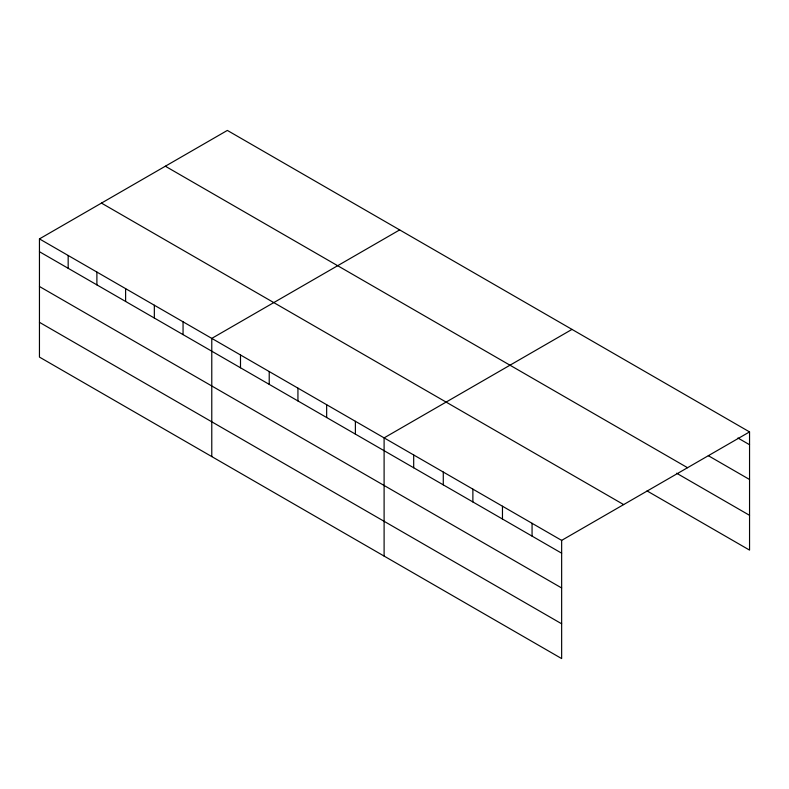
<?xml version="1.0" encoding="UTF-8"?>
<svg xmlns="http://www.w3.org/2000/svg" width="789" height="789" viewBox="0 0 789 789"><rect width="100%" height="100%" fill="white"/><g stroke="black" fill="none" stroke-linecap="round" stroke-linejoin="round"><path stroke-width="1.18" d="M561.65 587.973L561.65 540.386L39.45 238.899L39.45 357.092L561.65 658.578L561.65 587.973L39.45 286.486M647.039 490.916L749.55 550.101L749.55 431.908L227.35 130.422L39.45 238.899M399.678 229.905L211.777 338.392L211.777 456.584M572.005 329.398L384.105 437.885L384.105 556.077M561.65 540.386L749.55 431.908M737.922 438.003L749.55 444.72M708.335 455.697L749.55 479.495M165.345 166.223L687.544 467.709M676.627 473.222L749.55 515.325M101.456 203.098L623.655 504.595M39.45 251.711L561.65 553.197M39.45 322.316L561.65 623.803M532.062 523.304L532.062 536.116M502.465 506.222L502.465 519.034M472.877 489.141L472.877 501.952M443.28 472.049L443.28 484.86M413.692 454.967L413.692 467.778M355.385 421.306L355.385 434.118M326.656 404.718L326.656 417.529M297.936 388.139L297.936 400.95M269.217 371.56L269.217 384.371M240.497 354.971L240.497 367.782M183.058 321.813L183.058 334.625M154.338 305.225L154.338 318.036M125.609 288.646L125.609 301.457M96.889 272.067L96.889 284.878M68.17 255.488L68.17 268.29"/></g></svg>
